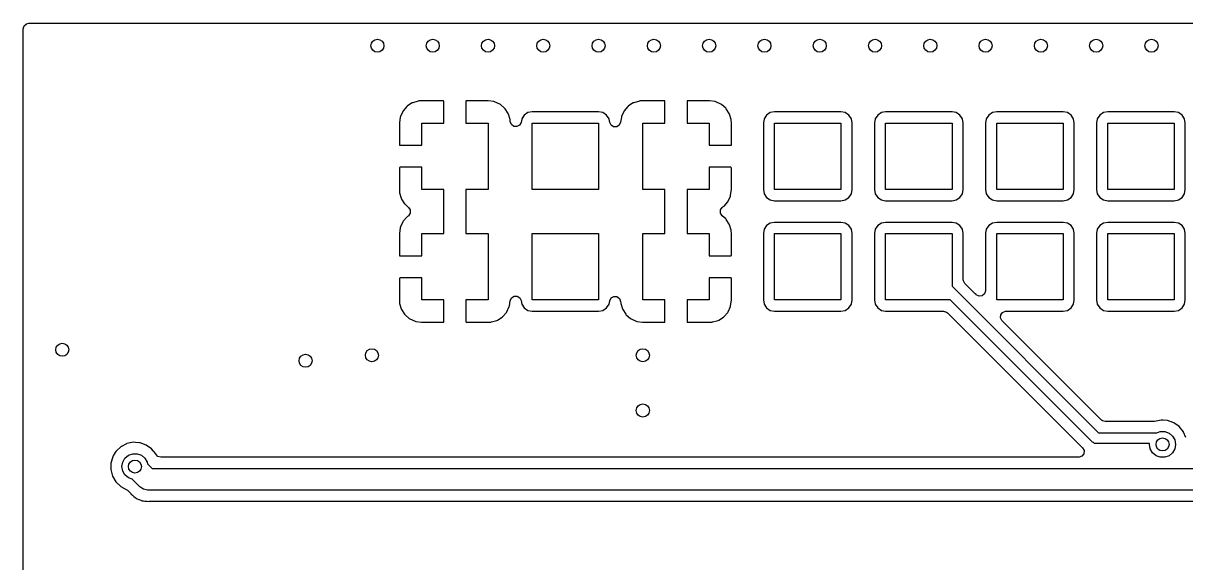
# Model space of a CAD drawing. Extents: x 5.33 to 7.27, y -5.07 to -3.93.
# Drawn here: x 5.33 to 6.381, y -4.418 to -3.93 of the extents above; entities that cross this region are included whole.
import ezdxf

# ---------------------------------------------------------------- set-up
doc = ezdxf.new("R2010")
doc.units = 0
doc.header["$MEASUREMENT"] = 0
doc.layers.add('BLACK', color=7, linetype='CONTINUOUS')

msp = doc.modelspace()

# ---------------------------------------------------------------- linework, layer by layer
at = {"layer": 'BLACK', "linetype": 'CONTINUOUS'}
for p, q in [((5.33047, -3.93196), (5.33258, -3.93013)), ((5.33258, -3.93013), (5.33465, -3.92969)), ((5.33465, -3.92969), (7.26535, -3.92969)), ((5.32969, -3.93465), (5.33047, -3.93196)), ((5.32969, -5.06535), (5.32969, -3.93465)), ((5.67654, -4.005), (5.67324, -4.00881)), ((5.67707, -4.00454), (5.67654, -4.005)), ((5.68131, -4.00182), (5.67707, -4.00454)), ((5.68195, -4.00153), (5.68131, -4.00182)), ((5.68687, -4.00008), (5.68195, -4.00153)), ((5.68739, -3.99999), (5.68687, -4.00008)), ((5.68991, -3.99981), (5.68739, -3.99999)), ((5.69009, -3.9998), (5.68991, -3.99981)), ((5.70947, -3.9998), (5.69009, -3.9998)), ((5.70977, -3.99987), (5.70947, -3.9998)), ((5.70982, -3.99992), (5.70977, -3.99987)), ((5.70995, -4.00034), (5.70982, -3.99992)), ((5.71, -4.00052), (5.70995, -4.00034)), ((5.71, -4.02), (5.71, -4.00052)), ((5.73007, -4.00003), (5.73, -4.00034)), ((5.73, -4.00034), (5.73, -4.02)), ((5.73011, -3.99998), (5.73007, -4.00003)), ((5.73071, -3.9998), (5.73011, -3.99998)), ((5.74982, -3.9998), (5.73071, -3.9998)), ((5.75018, -3.99983), (5.74982, -3.9998)), ((5.75534, -4.00057), (5.75018, -3.99983)), ((5.75601, -4.00077), (5.75534, -4.00057)), ((5.7606, -4.00286), (5.75601, -4.00077)), ((5.76119, -4.00324), (5.7606, -4.00286)), ((5.765, -4.00654), (5.76119, -4.00324)), ((5.87654, -4.005), (5.87324, -4.00881)), ((5.87707, -4.00454), (5.87654, -4.005)), ((5.88131, -4.00182), (5.87707, -4.00454)), ((5.88195, -4.00153), (5.88131, -4.00182)), ((5.88687, -4.00008), (5.88195, -4.00153)), ((5.88739, -3.99999), (5.88687, -4.00008)), ((5.88991, -3.99981), (5.88739, -3.99999)), ((5.89009, -3.9998), (5.88991, -3.99981)), ((5.90947, -3.9998), (5.89009, -3.9998)), ((5.90977, -3.99987), (5.90947, -3.9998)), ((5.90982, -3.99992), (5.90977, -3.99987)), ((5.90995, -4.00034), (5.90982, -3.99992)), ((5.91, -4.00052), (5.90995, -4.00034)), ((5.91, -4.02), (5.91, -4.00052)), ((5.93007, -4.00003), (5.93, -4.00034)), ((5.93, -4.00034), (5.93, -4.02)), ((5.93011, -3.99998), (5.93007, -4.00003)), ((5.93071, -3.9998), (5.93011, -3.99998)), ((5.94982, -3.9998), (5.93071, -3.9998)), ((5.95018, -3.99983), (5.94982, -3.9998)), ((5.95534, -4.00057), (5.95018, -3.99983)), ((5.95601, -4.00077), (5.95534, -4.00057)), ((5.9606, -4.00286), (5.95601, -4.00077)), ((5.96119, -4.00324), (5.9606, -4.00286)), ((5.965, -4.00654), (5.96119, -4.00324)), ((5.67057, -4.01466), (5.66983, -4.01982)), ((5.67077, -4.01399), (5.67057, -4.01466)), ((5.67286, -4.0094), (5.67077, -4.01399)), ((5.67324, -4.00881), (5.67286, -4.0094)), ((5.76546, -4.00707), (5.765, -4.00654)), ((5.76818, -4.01131), (5.76546, -4.00707)), ((5.76847, -4.01195), (5.76818, -4.01131)), ((5.76992, -4.01687), (5.76847, -4.01195)), ((5.78278, -4.01278), (5.78056, -4.01609)), ((5.78609, -4.01056), (5.78278, -4.01278)), ((5.79, -4.00978), (5.78609, -4.01056)), ((5.85, -4.00978), (5.79, -4.00978)), ((5.85391, -4.01056), (5.85, -4.00978)), ((5.85722, -4.01278), (5.85391, -4.01056)), ((5.85944, -4.01609), (5.85722, -4.01278)), ((5.87057, -4.01466), (5.8699, -4.0193)), ((5.87077, -4.01399), (5.87057, -4.01466)), ((5.87286, -4.0094), (5.87077, -4.01399)), ((5.87324, -4.00881), (5.87286, -4.0094)), ((5.96546, -4.00707), (5.965, -4.00654)), ((5.96818, -4.01131), (5.96546, -4.00707)), ((5.96847, -4.01195), (5.96818, -4.01131)), ((5.96992, -4.01687), (5.96847, -4.01195)), ((6.00199, -4.01278), (5.99977, -4.01609)), ((6.0053, -4.01056), (6.00199, -4.01278)), ((6.00921, -4.00978), (6.0053, -4.01056)), ((6.06921, -4.00978), (6.00921, -4.00978)), ((6.07312, -4.01056), (6.06921, -4.00978)), ((6.07644, -4.01278), (6.07312, -4.01056)), ((6.07865, -4.01609), (6.07644, -4.01278)), ((6.10238, -4.01278), (6.10017, -4.01609)), ((6.1057, -4.01056), (6.10238, -4.01278)), ((6.10961, -4.00978), (6.1057, -4.01056)), ((6.16961, -4.00978), (6.10961, -4.00978)), ((6.17352, -4.01056), (6.16961, -4.00978)), ((6.17683, -4.01278), (6.17352, -4.01056)), ((6.17905, -4.01609), (6.17683, -4.01278)), ((6.20278, -4.01278), (6.20056, -4.01609)), ((6.20609, -4.01056), (6.20278, -4.01278)), ((6.21, -4.00978), (6.20609, -4.01056)), ((6.27, -4.00978), (6.21, -4.00978)), ((6.27391, -4.01056), (6.27, -4.00978)), ((6.27722, -4.01278), (6.27391, -4.01056)), ((6.27944, -4.01609), (6.27722, -4.01278)), ((6.30317, -4.01278), (6.30095, -4.01609)), ((6.30648, -4.01056), (6.30317, -4.01278)), ((6.31039, -4.00978), (6.30648, -4.01056)), ((6.37039, -4.00978), (6.31039, -4.00978)), ((6.3743, -4.01056), (6.37039, -4.00978)), ((6.37762, -4.01278), (6.3743, -4.01056)), ((6.37983, -4.01609), (6.37762, -4.01278)), ((5.66983, -4.01982), (5.6698, -4.02018)), ((5.6698, -4.02018), (5.6698, -4.03929)), ((5.69, -4.04), (5.69, -4.02)), ((5.69, -4.02), (5.71, -4.02)), ((5.73, -4.02), (5.75, -4.02)), ((5.75, -4.02), (5.75, -4.08)), ((5.77001, -4.01739), (5.76992, -4.01687)), ((5.7701, -4.01871), (5.77001, -4.01739)), ((5.77114, -4.0214), (5.7701, -4.01871)), ((5.7734, -4.02303), (5.77114, -4.0214)), ((5.77619, -4.02318), (5.7734, -4.02303)), ((5.77862, -4.0218), (5.77619, -4.02318)), ((5.77992, -4.01932), (5.77862, -4.0218)), ((5.78047, -4.01657), (5.77992, -4.01932)), ((5.78056, -4.01609), (5.78047, -4.01657)), ((5.79, -4.08), (5.79, -4.02)), ((5.79, -4.02), (5.85, -4.02)), ((5.85, -4.02), (5.85, -4.08)), ((5.85953, -4.01657), (5.85944, -4.01609)), ((5.86013, -4.01956), (5.85953, -4.01657)), ((5.86125, -4.02184), (5.86013, -4.01956)), ((5.8636, -4.02335), (5.86125, -4.02184)), ((5.86639, -4.02335), (5.8636, -4.02335)), ((5.86874, -4.02184), (5.86639, -4.02335)), ((5.8699, -4.0193), (5.86874, -4.02184)), ((5.89, -4.08), (5.89, -4.02)), ((5.89, -4.02), (5.91, -4.02)), ((5.93, -4.02), (5.95, -4.02)), ((5.95, -4.02), (5.95, -4.04)), ((5.97001, -4.01739), (5.96992, -4.01687)), ((5.97019, -4.01991), (5.97001, -4.01739)), ((5.97019, -4.02), (5.97019, -4.01991)), ((5.9702, -4.02009), (5.97019, -4.02)), ((5.9702, -4.03947), (5.9702, -4.02009)), ((5.99977, -4.01609), (5.999, -4.02)), ((5.999, -4.02), (5.999, -4.08)), ((6.00921, -4.08), (6.00921, -4.02)), ((6.00921, -4.02), (6.06921, -4.02)), ((6.06921, -4.02), (6.06921, -4.08)), ((6.07943, -4.02), (6.07865, -4.01609)), ((6.07943, -4.08), (6.07943, -4.02)), ((6.10017, -4.01609), (6.09939, -4.02)), ((6.09939, -4.02), (6.09939, -4.08)), ((6.10961, -4.08), (6.10961, -4.02)), ((6.10961, -4.02), (6.16961, -4.02)), ((6.16961, -4.02), (6.16961, -4.08)), ((6.17982, -4.02), (6.17905, -4.01609)), ((6.17982, -4.08), (6.17982, -4.02)), ((6.20056, -4.01609), (6.19978, -4.02)), ((6.19978, -4.02), (6.19978, -4.08)), ((6.21, -4.08), (6.21, -4.02)), ((6.21, -4.02), (6.27, -4.02)), ((6.27, -4.02), (6.27, -4.08)), ((6.28022, -4.02), (6.27944, -4.01609)), ((6.28022, -4.08), (6.28022, -4.02)), ((6.30095, -4.01609), (6.30018, -4.02)), ((6.30018, -4.02), (6.30018, -4.08)), ((6.31039, -4.08), (6.31039, -4.02)), ((6.31039, -4.02), (6.37039, -4.02)), ((6.37039, -4.02), (6.37039, -4.08)), ((6.38061, -4.02), (6.37983, -4.01609)), ((6.38061, -4.08), (6.38061, -4.02)), ((5.6698, -4.03929), (5.66998, -4.03989)), ((5.66998, -4.03989), (5.67003, -4.03993)), ((5.67003, -4.03993), (5.67034, -4.04)), ((5.67034, -4.04), (5.69, -4.04)), ((5.95, -4.04), (5.96948, -4.04)), ((5.96948, -4.04), (5.97008, -4.03982)), ((5.97008, -4.03982), (5.97013, -4.03977)), ((5.97013, -4.03977), (5.9702, -4.03947)), ((5.66987, -4.06023), (5.6698, -4.06053)), ((5.6698, -4.06053), (5.6698, -4.07991)), ((5.66992, -4.06018), (5.66987, -4.06023)), ((5.67052, -4.06), (5.66992, -4.06018)), ((5.69, -4.06), (5.67052, -4.06)), ((5.69, -4.08), (5.69, -4.06)), ((5.96966, -4.06), (5.95, -4.06)), ((5.95, -4.06), (5.95, -4.08)), ((5.96997, -4.06007), (5.96966, -4.06)), ((5.97002, -4.06011), (5.96997, -4.06007)), ((5.9702, -4.06071), (5.97002, -4.06011)), ((5.9702, -4.07982), (5.9702, -4.06071)), ((5.6698, -4.07991), (5.66981, -4.08009)), ((5.66981, -4.08009), (5.66999, -4.08261)), ((5.66999, -4.08261), (5.67008, -4.08313)), ((5.67008, -4.08313), (5.67153, -4.08805)), ((5.67153, -4.08805), (5.67182, -4.08869)), ((5.67182, -4.08869), (5.67454, -4.09293)), ((5.71, -4.08), (5.69, -4.08)), ((5.71, -4.12), (5.71, -4.08)), ((5.75, -4.08), (5.73, -4.08)), ((5.73, -4.08), (5.73, -4.12)), ((5.85, -4.08), (5.79, -4.08)), ((5.91, -4.08), (5.89, -4.08)), ((5.91, -4.12), (5.91, -4.08)), ((5.95, -4.08), (5.93, -4.08)), ((5.93, -4.08), (5.93, -4.12)), ((5.96714, -4.0906), (5.96923, -4.08601)), ((5.96923, -4.08601), (5.96943, -4.08534)), ((5.96943, -4.08534), (5.97017, -4.08018)), ((5.97017, -4.08018), (5.9702, -4.07982)), ((5.999, -4.08), (5.99977, -4.08391)), ((5.99977, -4.08391), (6.00199, -4.08722)), ((6.00199, -4.08722), (6.0053, -4.08944)), ((6.0053, -4.08944), (6.00921, -4.09022)), ((6.06921, -4.08), (6.00921, -4.08)), ((6.06921, -4.09022), (6.07312, -4.08944)), ((6.07312, -4.08944), (6.07644, -4.08722)), ((6.07644, -4.08722), (6.07865, -4.08391)), ((6.07865, -4.08391), (6.07943, -4.08)), ((6.09939, -4.08), (6.10017, -4.08391)), ((6.10017, -4.08391), (6.10238, -4.08722)), ((6.10238, -4.08722), (6.1057, -4.08944)), ((6.1057, -4.08944), (6.10961, -4.09022)), ((6.16961, -4.08), (6.10961, -4.08)), ((6.16961, -4.09022), (6.17352, -4.08944)), ((6.17352, -4.08944), (6.17683, -4.08722)), ((6.17683, -4.08722), (6.17905, -4.08391)), ((6.17905, -4.08391), (6.17982, -4.08)), ((6.19978, -4.08), (6.20056, -4.08391)), ((6.20056, -4.08391), (6.20278, -4.08722)), ((6.20278, -4.08722), (6.20609, -4.08944)), ((6.20609, -4.08944), (6.21, -4.09022)), ((6.27, -4.08), (6.21, -4.08)), ((6.27, -4.09022), (6.27391, -4.08944)), ((6.27391, -4.08944), (6.27722, -4.08722)), ((6.27722, -4.08722), (6.27944, -4.08391)), ((6.27944, -4.08391), (6.28022, -4.08)), ((6.30018, -4.08), (6.30095, -4.08391)), ((6.30095, -4.08391), (6.30317, -4.08722)), ((6.30317, -4.08722), (6.30648, -4.08944)), ((6.30648, -4.08944), (6.31039, -4.09022)), ((6.37039, -4.08), (6.31039, -4.08)), ((6.37039, -4.09022), (6.3743, -4.08944)), ((6.3743, -4.08944), (6.37762, -4.08722)), ((6.37762, -4.08722), (6.37983, -4.08391)), ((6.37983, -4.08391), (6.38061, -4.08)), ((5.67454, -4.09293), (5.675, -4.09346)), ((5.675, -4.09346), (5.67822, -4.09625)), ((5.67822, -4.09625), (5.67973, -4.0986)), ((5.67973, -4.0986), (5.67973, -4.10139)), ((5.96027, -4.09861), (5.96178, -4.09625)), ((5.96027, -4.1014), (5.96027, -4.09861)), ((5.96178, -4.09625), (5.96234, -4.09583)), ((5.96234, -4.09583), (5.96293, -4.09546)), ((5.96293, -4.09546), (5.96346, -4.095)), ((5.96346, -4.095), (5.96676, -4.09119)), ((5.96676, -4.09119), (5.96714, -4.0906)), ((6.00921, -4.09022), (6.06921, -4.09022)), ((6.10961, -4.09022), (6.16961, -4.09022)), ((6.21, -4.09022), (6.27, -4.09022)), ((6.31039, -4.09022), (6.37039, -4.09022)), ((5.67286, -4.1094), (5.67077, -4.11399)), ((5.67324, -4.10881), (5.67286, -4.1094)), ((5.67654, -4.105), (5.67324, -4.10881)), ((5.67707, -4.10454), (5.67654, -4.105)), ((5.67766, -4.10417), (5.67707, -4.10454)), ((5.67822, -4.10375), (5.67766, -4.10417)), ((5.67973, -4.10139), (5.67822, -4.10375)), ((5.96178, -4.10375), (5.96027, -4.1014)), ((5.965, -4.10654), (5.96178, -4.10375)), ((5.96546, -4.10707), (5.965, -4.10654)), ((5.96818, -4.11131), (5.96546, -4.10707)), ((6.0053, -4.11056), (6.00199, -4.11278)), ((6.00921, -4.10978), (6.0053, -4.11056)), ((6.06921, -4.10978), (6.00921, -4.10978)), ((6.07312, -4.11056), (6.06921, -4.10978)), ((6.07644, -4.11278), (6.07312, -4.11056)), ((6.1057, -4.11056), (6.10238, -4.11278)), ((6.10961, -4.10978), (6.1057, -4.11056)), ((6.16961, -4.10978), (6.10961, -4.10978)), ((6.17352, -4.11056), (6.16961, -4.10978)), ((6.17683, -4.11278), (6.17352, -4.11056)), ((6.20609, -4.11056), (6.20278, -4.11278)), ((6.21, -4.10978), (6.20609, -4.11056)), ((6.27, -4.10978), (6.21, -4.10978)), ((6.27391, -4.11056), (6.27, -4.10978)), ((6.27722, -4.11278), (6.27391, -4.11056)), ((6.30648, -4.11056), (6.30317, -4.11278)), ((6.31039, -4.10978), (6.30648, -4.11056)), ((6.37039, -4.10978), (6.31039, -4.10978)), ((6.3743, -4.11056), (6.37039, -4.10978)), ((6.37762, -4.11278), (6.3743, -4.11056)), ((5.66983, -4.11982), (5.6698, -4.12018)), ((5.6698, -4.12018), (5.6698, -4.13929)), ((5.67057, -4.11466), (5.66983, -4.11982)), ((5.67077, -4.11399), (5.67057, -4.11466)), ((5.69, -4.14), (5.69, -4.12)), ((5.69, -4.12), (5.71, -4.12)), ((5.73, -4.12), (5.75, -4.12)), ((5.75, -4.12), (5.75, -4.18)), ((5.79, -4.18), (5.79, -4.12)), ((5.79, -4.12), (5.85, -4.12)), ((5.85, -4.12), (5.85, -4.18)), ((5.89, -4.18), (5.89, -4.12)), ((5.89, -4.12), (5.91, -4.12)), ((5.93, -4.12), (5.95, -4.12)), ((5.95, -4.12), (5.95, -4.14)), ((5.96847, -4.11195), (5.96818, -4.11131)), ((5.96992, -4.11687), (5.96847, -4.11195)), ((5.97001, -4.11739), (5.96992, -4.11687)), ((5.97019, -4.11991), (5.97001, -4.11739)), ((5.97019, -4.12), (5.97019, -4.11991)), ((5.9702, -4.12009), (5.97019, -4.12)), ((5.9702, -4.13947), (5.9702, -4.12009)), ((5.99977, -4.11609), (5.999, -4.12)), ((5.999, -4.12), (5.999, -4.18)), ((6.00199, -4.11278), (5.99977, -4.11609)), ((6.00921, -4.18), (6.00921, -4.12)), ((6.00921, -4.12), (6.06921, -4.12)), ((6.06921, -4.12), (6.06921, -4.18)), ((6.07865, -4.11609), (6.07644, -4.11278)), ((6.07943, -4.12), (6.07865, -4.11609)), ((6.07943, -4.18), (6.07943, -4.12)), ((6.10017, -4.11609), (6.09939, -4.12)), ((6.09939, -4.12), (6.09939, -4.18)), ((6.10238, -4.11278), (6.10017, -4.11609)), ((6.10961, -4.18), (6.10961, -4.12)), ((6.10961, -4.12), (6.16961, -4.12)), ((6.16961, -4.12), (6.16961, -4.16765)), ((6.17905, -4.11609), (6.17683, -4.11278)), ((6.17982, -4.12), (6.17905, -4.11609)), ((6.17982, -4.16164), (6.17982, -4.12)), ((6.20056, -4.11609), (6.19978, -4.12)), ((6.19978, -4.12), (6.19978, -4.17168)), ((6.20278, -4.11278), (6.20056, -4.11609)), ((6.21, -4.18), (6.21, -4.12)), ((6.21, -4.12), (6.27, -4.12)), ((6.27, -4.12), (6.27, -4.18)), ((6.27944, -4.11609), (6.27722, -4.11278)), ((6.28022, -4.12), (6.27944, -4.11609)), ((6.28022, -4.18), (6.28022, -4.12)), ((6.30095, -4.11609), (6.30018, -4.12)), ((6.30018, -4.12), (6.30018, -4.18)), ((6.30317, -4.11278), (6.30095, -4.11609)), ((6.31039, -4.18), (6.31039, -4.12)), ((6.31039, -4.12), (6.37039, -4.12)), ((6.37039, -4.12), (6.37039, -4.18)), ((6.37983, -4.11609), (6.37762, -4.11278)), ((6.38061, -4.12), (6.37983, -4.11609)), ((6.38061, -4.18), (6.38061, -4.12)), ((5.6698, -4.13929), (5.66998, -4.13989)), ((5.66998, -4.13989), (5.67003, -4.13993)), ((5.67003, -4.13993), (5.67034, -4.14)), ((5.67034, -4.14), (5.69, -4.14)), ((5.95, -4.14), (5.96948, -4.14)), ((5.96948, -4.14), (5.97008, -4.13982)), ((5.97008, -4.13982), (5.97013, -4.13977)), ((5.97013, -4.13977), (5.9702, -4.13947)), ((5.66987, -4.16023), (5.6698, -4.16053)), ((5.6698, -4.16053), (5.6698, -4.17991)), ((5.66992, -4.16018), (5.66987, -4.16023)), ((5.67052, -4.16), (5.66992, -4.16018)), ((5.69, -4.16), (5.67052, -4.16)), ((5.69, -4.18), (5.69, -4.16)), ((5.95, -4.16), (5.95, -4.18)), ((5.96966, -4.16), (5.95, -4.16)), ((5.96997, -4.16007), (5.96966, -4.16)), ((5.97002, -4.16011), (5.96997, -4.16007)), ((5.9702, -4.16071), (5.97002, -4.16011)), ((5.9702, -4.17982), (5.9702, -4.16071)), ((6.17994, -4.16269), (6.17982, -4.16164)), ((6.18128, -4.16515), (6.17994, -4.16269)), ((6.16961, -4.16765), (6.30204, -4.30008)), ((6.19049, -4.17436), (6.18128, -4.16515)), ((6.19978, -4.17168), (6.199, -4.17436)), ((5.6698, -4.17991), (5.66981, -4.18009)), ((5.66981, -4.18009), (5.66999, -4.18261)), ((5.66999, -4.18261), (5.67008, -4.18313)), ((5.67008, -4.18313), (5.67153, -4.18805)), ((5.71, -4.18), (5.69, -4.18)), ((5.71, -4.19966), (5.71, -4.18)), ((5.75, -4.18), (5.73, -4.18)), ((5.73, -4.18), (5.73, -4.19948)), ((5.76943, -4.18534), (5.7701, -4.1807)), ((5.7701, -4.1807), (5.77126, -4.17816)), ((5.77126, -4.17816), (5.77361, -4.17665)), ((5.77361, -4.17665), (5.7764, -4.17665)), ((5.7764, -4.17665), (5.77875, -4.17816)), ((5.77875, -4.17816), (5.77987, -4.18044)), ((5.77987, -4.18044), (5.78056, -4.18391)), ((5.78056, -4.18391), (5.78278, -4.18722)), ((5.85, -4.18), (5.79, -4.18)), ((5.85722, -4.18722), (5.85944, -4.18391)), ((5.85944, -4.18391), (5.86008, -4.18068)), ((5.86008, -4.18068), (5.86138, -4.1782)), ((5.86138, -4.1782), (5.86381, -4.17682)), ((5.86381, -4.17682), (5.8666, -4.17697)), ((5.8666, -4.17697), (5.86886, -4.1786)), ((5.86886, -4.1786), (5.8699, -4.18129)), ((5.8699, -4.18129), (5.86999, -4.18261)), ((5.86999, -4.18261), (5.87008, -4.18313)), ((5.87008, -4.18313), (5.87153, -4.18805)), ((5.91, -4.18), (5.89, -4.18)), ((5.91, -4.19966), (5.91, -4.18)), ((5.95, -4.18), (5.93, -4.18)), ((5.93, -4.18), (5.93, -4.19948)), ((5.96943, -4.18534), (5.97017, -4.18018)), ((5.97017, -4.18018), (5.9702, -4.17982)), ((5.999, -4.18), (5.99977, -4.18391)), ((5.99977, -4.18391), (6.00199, -4.18722)), ((6.06921, -4.18), (6.00921, -4.18)), ((6.07644, -4.18722), (6.07865, -4.18391)), ((6.07865, -4.18391), (6.07943, -4.18)), ((6.09939, -4.18), (6.10017, -4.18391)), ((6.10017, -4.18391), (6.10238, -4.18722)), ((6.16804, -4.18), (6.10961, -4.18)), ((6.29652, -4.30848), (6.16804, -4.18)), ((6.19132, -4.17519), (6.19049, -4.17436)), ((6.19157, -4.17543), (6.19132, -4.17519)), ((6.19412, -4.17659), (6.19157, -4.17543)), ((6.19688, -4.17619), (6.19412, -4.17659)), ((6.199, -4.17436), (6.19688, -4.17619)), ((6.27, -4.18), (6.21, -4.18)), ((6.27722, -4.18722), (6.27944, -4.18391)), ((6.27944, -4.18391), (6.28022, -4.18)), ((6.30018, -4.18), (6.30095, -4.18391)), ((6.30095, -4.18391), (6.30317, -4.18722)), ((6.37039, -4.18), (6.31039, -4.18)), ((6.37762, -4.18722), (6.37983, -4.18391)), ((6.37983, -4.18391), (6.38061, -4.18)), ((5.67153, -4.18805), (5.67182, -4.18869)), ((5.67182, -4.18869), (5.67454, -4.19293)), ((5.67454, -4.19293), (5.675, -4.19346)), ((5.675, -4.19346), (5.67881, -4.19676)), ((5.76346, -4.195), (5.76676, -4.19119)), ((5.76676, -4.19119), (5.76714, -4.1906)), ((5.76714, -4.1906), (5.76923, -4.18601)), ((5.76923, -4.18601), (5.76943, -4.18534)), ((5.78278, -4.18722), (5.78609, -4.18944)), ((5.78609, -4.18944), (5.79, -4.19022)), ((5.79, -4.19022), (5.85, -4.19022)), ((5.85, -4.19022), (5.85391, -4.18944)), ((5.85391, -4.18944), (5.85722, -4.18722)), ((5.87153, -4.18805), (5.87182, -4.18869)), ((5.87182, -4.18869), (5.87454, -4.19293)), ((5.87454, -4.19293), (5.875, -4.19346)), ((5.875, -4.19346), (5.87881, -4.19676)), ((5.96346, -4.195), (5.96676, -4.19119)), ((5.96676, -4.19119), (5.96714, -4.1906)), ((5.96714, -4.1906), (5.96923, -4.18601)), ((5.96923, -4.18601), (5.96943, -4.18534)), ((6.00199, -4.18722), (6.0053, -4.18944)), ((6.0053, -4.18944), (6.00921, -4.19022)), ((6.00921, -4.19022), (6.06921, -4.19022)), ((6.06921, -4.19022), (6.07312, -4.18944)), ((6.07312, -4.18944), (6.07644, -4.18722)), ((6.10238, -4.18722), (6.1057, -4.18944)), ((6.1057, -4.18944), (6.10961, -4.19022)), ((6.10961, -4.19022), (6.16203, -4.19022)), ((6.16203, -4.19022), (6.16471, -4.191)), ((6.16471, -4.191), (6.16554, -4.19167)), ((6.16554, -4.19167), (6.28767, -4.3138)), ((6.21347, -4.19623), (6.21367, -4.19344)), ((6.21367, -4.19344), (6.21535, -4.19121)), ((6.21535, -4.19121), (6.21797, -4.19023)), ((6.21797, -4.19023), (6.21832, -4.19022)), ((6.21832, -4.19022), (6.27, -4.19022)), ((6.27, -4.19022), (6.27391, -4.18944)), ((6.27391, -4.18944), (6.27722, -4.18722)), ((6.30317, -4.18722), (6.30648, -4.18944)), ((6.30648, -4.18944), (6.31039, -4.19022)), ((6.31039, -4.19022), (6.37039, -4.19022)), ((6.37039, -4.19022), (6.3743, -4.18944)), ((6.3743, -4.18944), (6.37762, -4.18722)), ((5.67881, -4.19676), (5.6794, -4.19714)), ((5.6794, -4.19714), (5.68399, -4.19923)), ((5.68399, -4.19923), (5.68466, -4.19943)), ((5.68466, -4.19943), (5.68982, -4.20017)), ((5.68982, -4.20017), (5.69018, -4.2002)), ((5.69018, -4.2002), (5.70929, -4.2002)), ((5.70929, -4.2002), (5.70989, -4.20002)), ((5.70989, -4.20002), (5.70993, -4.19997)), ((5.70993, -4.19997), (5.71, -4.19966)), ((5.73, -4.19948), (5.73018, -4.20008)), ((5.73018, -4.20008), (5.73023, -4.20013)), ((5.73023, -4.20013), (5.73053, -4.2002)), ((5.73053, -4.2002), (5.74991, -4.2002)), ((5.74991, -4.2002), (5.75009, -4.20019)), ((5.75009, -4.20019), (5.75261, -4.20001)), ((5.75261, -4.20001), (5.75313, -4.19992)), ((5.75313, -4.19992), (5.75805, -4.19847)), ((5.75805, -4.19847), (5.75869, -4.19818)), ((5.75869, -4.19818), (5.76293, -4.19546)), ((5.76293, -4.19546), (5.76346, -4.195)), ((5.87881, -4.19676), (5.8794, -4.19714)), ((5.8794, -4.19714), (5.88399, -4.19923)), ((5.88399, -4.19923), (5.88466, -4.19943)), ((5.88466, -4.19943), (5.88982, -4.20017)), ((5.88982, -4.20017), (5.89018, -4.2002)), ((5.89018, -4.2002), (5.90929, -4.2002)), ((5.90929, -4.2002), (5.90989, -4.20002)), ((5.90989, -4.20002), (5.90993, -4.19997)), ((5.90993, -4.19997), (5.91, -4.19966)), ((5.93, -4.19948), (5.93018, -4.20008)), ((5.93018, -4.20008), (5.93023, -4.20013)), ((5.93023, -4.20013), (5.93053, -4.2002)), ((5.93053, -4.2002), (5.94991, -4.2002)), ((5.94991, -4.2002), (5.95009, -4.20019)), ((5.95009, -4.20019), (5.95261, -4.20001)), ((5.95261, -4.20001), (5.95313, -4.19992)), ((5.95313, -4.19992), (5.95805, -4.19847)), ((5.95805, -4.19847), (5.95869, -4.19818)), ((5.95869, -4.19818), (5.96293, -4.19546)), ((5.96293, -4.19546), (5.96346, -4.195)), ((6.21481, -4.19868), (6.21347, -4.19623)), ((6.30474, -4.28861), (6.21481, -4.19868)), ((6.30556, -4.28927), (6.30474, -4.28861)), ((6.30824, -4.29006), (6.30556, -4.28927)), ((6.35862, -4.28865), (6.35276, -4.28983)), ((6.3606, -4.28879), (6.35862, -4.28865)), ((6.36424, -4.28906), (6.3606, -4.28879)), ((6.36458, -4.28909), (6.36424, -4.28906)), ((6.36424, -4.28906), (6.36424, -4.28906)), ((6.37021, -4.29111), (6.36458, -4.28909)), ((6.3514, -4.29006), (6.30824, -4.29006)), ((6.35276, -4.28983), (6.3514, -4.29006)), ((6.35276, -4.28983), (6.35276, -4.28983)), ((6.35481, -4.30014), (6.35795, -4.299)), ((6.35795, -4.299), (6.36205, -4.299)), ((6.36205, -4.299), (6.36591, -4.3004)), ((6.37508, -4.29458), (6.37021, -4.29111)), ((6.37884, -4.29922), (6.37508, -4.29458)), ((6.37898, -4.29953), (6.37884, -4.29922)), ((6.38108, -4.3044), (6.37898, -4.29953)), ((6.37898, -4.29953), (6.37898, -4.29953)), ((5.42316, -4.31006), (5.41844, -4.31247)), ((5.42346, -4.30991), (5.42316, -4.31006)), ((5.42933, -4.30872), (5.42346, -4.30991)), ((5.43131, -4.30887), (5.42933, -4.30872)), ((5.43495, -4.30914), (5.43131, -4.30887)), ((5.43529, -4.30916), (5.43495, -4.30914)), ((5.43495, -4.30914), (5.43495, -4.30914)), ((5.44091, -4.31119), (5.43529, -4.30916)), ((6.29758, -4.30906), (6.29652, -4.30848)), ((6.2986, -4.30972), (6.29758, -4.30906)), ((6.29885, -4.30976), (6.2986, -4.30972)), ((6.29895, -4.30981), (6.29885, -4.30976)), ((6.29913, -4.3098), (6.29895, -4.30981)), ((6.3, -4.30992), (6.29913, -4.3098)), ((6.34831, -4.30992), (6.3, -4.30992)), ((6.30204, -4.30008), (6.35437, -4.30008)), ((6.34819, -4.31063), (6.34831, -4.30992)), ((6.35437, -4.30008), (6.35481, -4.30014)), ((6.36591, -4.3004), (6.36905, -4.30304)), ((6.36905, -4.30304), (6.3711, -4.30659)), ((6.3711, -4.30659), (6.37181, -4.31063)), ((5.41144, -4.32036), (5.41059, -4.32175)), ((5.41356, -4.31696), (5.41144, -4.32036)), ((5.41374, -4.31667), (5.41356, -4.31696)), ((5.41356, -4.31696), (5.41356, -4.31696)), ((5.41399, -4.31644), (5.41374, -4.31667)), ((5.41789, -4.31285), (5.41399, -4.31644)), ((5.41814, -4.31262), (5.41789, -4.31285)), ((5.41789, -4.31285), (5.41789, -4.31285)), ((5.41844, -4.31247), (5.41814, -4.31262)), ((5.41844, -4.31247), (5.41844, -4.31247)), ((5.42166, -4.32312), (5.4248, -4.32048)), ((5.4248, -4.32048), (5.42866, -4.31908)), ((5.42866, -4.31908), (5.43276, -4.31908)), ((5.43276, -4.31908), (5.43661, -4.32048)), ((5.43661, -4.32048), (5.43976, -4.32312)), ((5.44579, -4.31465), (5.44091, -4.31119)), ((5.44955, -4.3193), (5.44579, -4.31465)), ((5.44968, -4.31961), (5.44955, -4.3193)), ((5.44985, -4.31988), (5.44968, -4.31961)), ((5.45141, -4.32148), (5.44985, -4.31988)), ((6.28881, -4.31904), (6.28713, -4.32128)), ((6.28767, -4.3138), (6.28901, -4.31625)), ((6.28901, -4.31625), (6.28881, -4.31904)), ((6.3489, -4.31467), (6.34819, -4.31063)), ((6.35095, -4.31823), (6.3489, -4.31467)), ((6.35409, -4.32086), (6.35095, -4.31823)), ((6.36905, -4.31823), (6.36591, -4.32086)), ((6.3711, -4.31467), (6.36905, -4.31823)), ((6.37181, -4.31063), (6.3711, -4.31467)), ((5.4089, -4.32931), (5.40885, -4.33347)), ((5.40891, -4.32783), (5.4089, -4.32931)), ((5.40892, -4.32749), (5.40891, -4.32783)), ((5.40891, -4.32783), (5.40891, -4.32783)), ((5.41059, -4.32175), (5.40892, -4.32749)), ((5.4189, -4.33071), (5.41961, -4.32667)), ((5.41961, -4.33475), (5.4189, -4.33071)), ((5.41961, -4.32667), (5.42166, -4.32312)), ((5.43976, -4.32312), (5.44181, -4.32667)), ((5.44181, -4.32667), (5.44207, -4.32815)), ((5.44207, -4.32815), (5.44621, -4.33229)), ((5.45409, -4.32227), (5.45141, -4.32148)), ((6.28416, -4.32227), (5.45409, -4.32227)), ((6.28452, -4.32225), (6.28416, -4.32227)), ((6.28713, -4.32128), (6.28452, -4.32225)), ((6.35795, -4.32226), (6.35409, -4.32086)), ((6.36205, -4.32226), (6.35795, -4.32226)), ((6.36591, -4.32086), (6.36205, -4.32226)), ((5.40885, -4.33347), (5.4104, -4.33924)), ((5.4104, -4.33924), (5.41345, -4.34439)), ((5.42166, -4.3383), (5.41961, -4.33475)), ((5.4248, -4.34094), (5.42166, -4.3383)), ((5.42829, -4.3422), (5.4248, -4.34094)), ((5.44621, -4.33229), (6.5011, -4.33229)), ((5.41345, -4.34439), (5.41776, -4.34853)), ((5.41776, -4.34853), (5.41806, -4.34869)), ((5.41806, -4.34869), (5.41806, -4.34869)), ((5.41806, -4.34869), (5.42289, -4.35128)), ((5.42289, -4.35128), (5.42405, -4.35214)), ((5.42405, -4.35214), (5.42614, -4.35423)), ((5.43517, -4.34909), (5.42829, -4.3422)), ((5.43688, -4.35023), (5.43517, -4.34909)), ((5.43517, -4.34909), (5.43517, -4.34909)), ((5.43836, -4.35122), (5.43688, -4.35023)), ((5.44213, -4.35197), (5.43836, -4.35122)), ((6.50787, -4.35197), (5.44213, -4.35197)), ((5.44213, -4.35197), (5.44213, -4.35197)), ((5.42614, -4.35423), (5.42642, -4.35458)), ((5.42642, -4.35458), (5.42644, -4.35456)), ((5.42644, -4.35456), (5.42667, -4.35483)), ((5.42667, -4.35483), (5.42685, -4.35513)), ((5.42685, -4.35513), (5.42712, -4.35536)), ((5.42712, -4.35536), (5.42834, -4.35644)), ((5.42834, -4.35644), (5.42856, -4.35665)), ((5.42856, -4.35665), (5.42906, -4.35715)), ((5.42906, -4.35715), (5.42942, -4.35742)), ((5.42942, -4.35742), (5.42973, -4.35767)), ((5.42973, -4.35767), (5.43085, -4.35866)), ((5.43085, -4.35866), (5.43085, -4.35866)), ((5.43085, -4.35866), (5.43112, -4.3589)), ((5.43112, -4.3589), (5.43144, -4.35905)), ((5.43144, -4.35905), (5.43155, -4.35912)), ((5.43155, -4.35912), (5.4321, -4.35945)), ((5.4321, -4.35945), (5.43221, -4.35951)), ((5.43221, -4.35951), (5.4325, -4.35972)), ((5.4325, -4.35972), (5.43283, -4.35985)), ((5.43283, -4.35985), (5.43283, -4.35985)), ((5.43283, -4.35985), (5.43423, -4.36037)), ((5.43423, -4.36037), (5.43459, -4.36053)), ((5.43459, -4.36053), (5.43594, -4.36116)), ((5.43594, -4.36116), (5.43595, -4.36116)), ((5.43595, -4.36116), (5.43626, -4.36131)), ((5.43626, -4.36131), (5.43661, -4.36137)), ((5.43661, -4.36137), (5.43674, -4.36141)), ((5.43674, -4.36141), (5.43736, -4.36157)), ((5.43736, -4.36157), (5.43749, -4.3616)), ((5.43749, -4.3616), (5.43782, -4.36172)), ((5.43782, -4.36172), (5.43851, -4.36177)), ((5.43851, -4.36177), (5.43966, -4.36186)), ((5.43966, -4.36186), (5.44006, -4.3619)), ((5.44006, -4.3619), (5.44044, -4.36196)), ((5.44044, -4.36196), (5.44044, -4.36196)), ((5.44044, -4.36196), (5.44063, -4.36199)), ((5.44063, -4.36199), (5.44129, -4.36199)), ((5.44129, -4.36199), (5.44165, -4.36201)), ((5.44165, -4.36201), (5.44349, -4.36214)), ((5.44349, -4.36214), (5.44384, -4.36207)), ((5.44384, -4.36207), (5.44419, -4.36204)), ((5.44419, -4.36205), (5.44472, -4.36199)), ((5.44419, -4.36204), (5.44419, -4.36205)), ((5.44472, -4.36199), (6.50512, -4.36199))]:
    msp.add_line(p, q, dxfattribs=at)
at = {"layer": 'BLACK'}
for centre in [(5.65, -3.95), (5.7, -3.95), (5.75, -3.95), (5.8, -3.95), (5.85, -3.95), (5.9, -3.95), (5.95, -3.95), (6, -3.95), (6.05, -3.95), (6.1, -3.95), (6.15, -3.95), (6.2, -3.95), (6.25, -3.95), (6.3, -3.95), (6.35, -3.95), (5.365, -4.225), (5.645, -4.23), (5.89, -4.23), (5.585, -4.235), (5.89, -4.28), (6.36, -4.31063), (5.43071, -4.33071)]:
    msp.add_circle(centre, 0.00591, dxfattribs=at)

doc.saveas('drawing.dxf')
